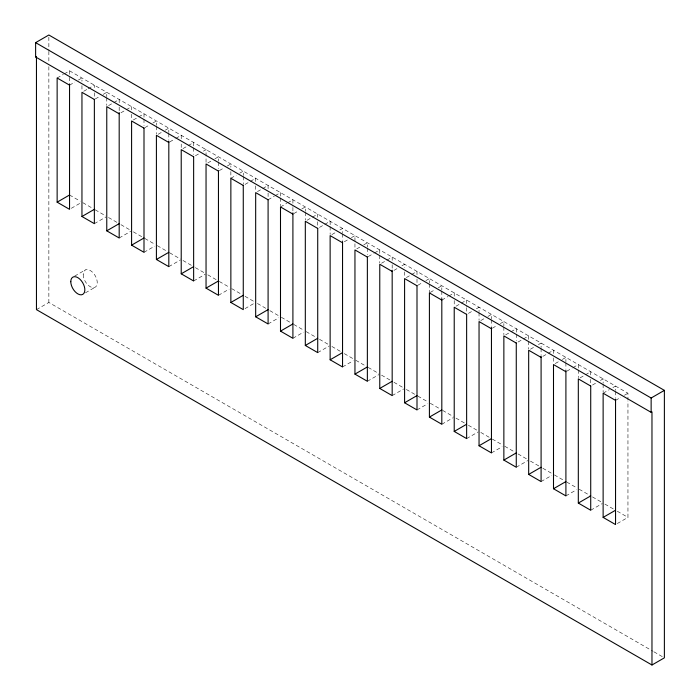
<?xml version="1.0" encoding="UTF-8"?>
<svg xmlns="http://www.w3.org/2000/svg" width="700" height="700" viewBox="0 0 700 700"><rect width="100%" height="100%" fill="white"/><g stroke="black" fill="none" stroke-linecap="round" stroke-linejoin="round"><path stroke-width="0.53" stroke-dasharray="3.5 2.62" d="M57.137 77.989L63.341 74.401M64.225 73.894L69.545 70.822L627.952 393.216L627.952 399.752M69.545 85.146L74.865 82.084M78.409 80.036L81.953 77.989L81.953 81.252M83.729 91.289L87.272 89.241M88.156 88.734L94.36 85.146L94.36 88.419M95.244 98.971L99.68 96.407M103.224 94.36L106.767 92.312L106.767 96.67M108.544 105.621L112.971 103.058M113.864 102.55L119.184 99.479L119.184 102.751M120.951 112.788L125.388 110.224M126.271 109.716L131.591 106.645L131.591 109.909M133.359 119.945L137.795 117.39M138.679 116.883L143.999 113.811L143.999 118.169M144.883 127.628L149.319 125.064M152.862 123.016L156.406 120.969L156.406 125.326M158.183 134.278L161.726 132.23M165.27 130.183L168.814 128.135L168.814 132.492M169.706 141.951L175.018 138.88M175.91 138.373L181.221 135.301L181.221 139.659M71.312 208.311L80.176 203.192M182.998 148.61L187.434 146.046M188.317 145.539L193.638 142.468L193.638 146.825M195.405 155.768L199.841 153.213M203.385 151.165L206.045 149.625L206.045 162.697M94.36 223.659L105.884 217.009M207.812 162.934L211.365 160.886M214.909 158.839L218.452 156.791L218.452 161.149M219.336 170.607L223.773 168.053M227.316 166.005L230.86 163.957L230.86 167.23M119.184 237.991L130.699 231.341M230.86 178.29L236.18 175.219M239.724 173.171L243.267 171.124L243.267 175.481M74.62 276.115L85.251 269.981M245.044 184.424L249.471 181.869M250.364 181.361L255.675 178.29L255.675 181.554M36.453 309.636L48.86 302.47L653.012 651.271M143.999 252.324L154.63 246.181M257.451 191.59L261.887 189.035M262.771 188.519L268.091 185.447L268.091 188.72M85.444 292.828L95.2 287.201M268.091 199.78L274.295 196.201M275.179 195.685L280.499 192.614L280.499 196.971M168.814 266.648L180.338 259.998M280.499 206.946L286.703 203.359M287.586 202.851L292.906 199.78L292.906 206.316M293.79 213.596L298.226 211.041M301.77 208.994L305.314 206.946L305.314 211.304M193.638 280.98L205.153 274.321M307.09 220.246L311.517 217.691M312.41 217.175L317.721 214.104L317.721 217.376M319.498 227.412L323.925 224.858M324.817 224.341L330.137 221.27L330.137 225.627M218.452 295.304L229.093 289.161M331.905 234.579L336.341 232.015M339.885 229.976L342.545 228.436L342.545 232.794M344.312 241.745L347.865 239.697M351.409 237.65L354.953 235.602L354.953 248.675M245.044 308.613L254.791 302.977M356.729 248.902L360.273 246.855M363.816 244.816L367.36 242.769L367.36 247.126M368.244 256.585L373.564 253.514M374.447 252.998L379.767 249.926L379.767 254.284M268.091 323.96L278.723 317.817M381.544 263.235L385.971 260.68M386.864 260.164L392.175 257.092L392.175 260.365M393.951 270.401L398.387 267.838M401.931 265.79L404.591 264.259L404.591 267.523M292.906 338.293L303.546 332.15M406.359 277.567L416.999 271.425L416.999 274.689M417.882 285.241L422.319 282.678M425.863 280.63L429.406 278.582L429.406 282.94M317.721 352.616L329.245 345.966M430.29 292.408L434.726 289.844M438.27 287.796L441.814 285.749L441.814 290.106M441.814 300.081L448.017 296.494M448.91 295.986L454.221 292.915L454.221 296.188M342.545 366.949L353.176 360.806M455.998 306.224L460.425 303.66M461.317 303.152L466.637 300.081L466.637 306.618M468.405 313.381L472.841 310.826M476.385 308.779L479.045 307.248L479.045 311.605M367.36 381.281L378.884 374.623M480.812 320.547L484.356 318.5M487.909 316.453L491.452 314.405L491.452 318.762M492.336 328.221L496.773 325.666M500.316 323.619L503.86 321.571L503.86 325.929M392.175 395.605L403.699 388.955M505.636 334.88L510.064 332.316M510.948 331.809L516.267 328.738L516.267 333.095M518.044 342.046L522.471 339.483M523.364 338.975L528.675 335.904L528.675 340.261M416.999 409.938L427.63 403.795M530.451 349.204L534.887 346.649M538.431 344.601L541.091 343.061L541.091 347.419M542.859 356.37L553.499 350.227L553.499 353.5M441.814 424.261L453.338 417.611M555.266 363.536L558.819 361.489M562.363 359.441L565.906 357.394L565.906 361.751M566.79 371.21L572.11 368.139M572.994 367.631L578.314 364.56L578.314 368.918M466.637 438.594L478.153 431.935M580.09 377.86L584.517 375.305M585.41 374.797L590.721 371.726L590.721 374.99M592.497 385.026L596.925 382.471M600.477 380.424L603.129 378.884L603.129 383.241M491.452 452.918L502.084 446.775M603.129 393.216L609.341 389.637M612.885 387.59L615.545 386.05L615.545 390.408M615.545 400.382L620.856 397.311M624.409 395.264L627.952 393.216M516.267 467.25L527.791 460.6M541.091 481.574L551.722 475.44M565.906 495.906L576.546 489.764M590.721 510.239L602.245 503.58M617.312 523.539L627.952 517.396L627.952 400.838M69.545 195.002L80.176 201.145M82.836 202.685L92.593 208.311M95.244 209.843L105.884 215.985M108.544 217.525L119.184 223.659M120.951 224.682L130.699 230.318M133.359 231.849L143.999 237.991M144.883 238.499L154.63 244.134M157.29 245.665L167.046 251.3M169.706 252.831L180.338 258.974M182.998 260.505L193.638 266.648M195.405 267.671L205.153 273.297M207.812 274.838L218.452 280.98M219.336 281.488L229.093 287.114M231.744 288.654L241.5 294.28M245.044 296.328L254.791 301.954M257.451 303.494L268.091 309.636M269.859 310.66L278.723 315.779M281.382 317.31L291.13 322.936M293.79 324.476L303.546 330.102M306.206 331.642L315.954 337.269M319.498 339.316L329.245 344.942M331.905 346.483L342.545 352.616M344.312 353.64L353.176 358.759M355.836 360.299L365.584 365.925M368.244 367.456L378.884 373.599M381.544 375.139L392.175 381.281M393.951 382.296L403.699 387.931M406.359 389.463L416.999 395.605M417.882 396.121L427.63 401.748M430.29 403.279L440.046 408.914M442.697 410.445L453.338 416.588M455.998 418.119L466.637 424.261M468.405 425.285L478.153 430.911M480.812 432.451L491.452 438.594M492.336 439.101L502.084 444.736M504.744 446.267L514.5 451.894M518.044 453.941L527.791 459.576M530.451 461.108L541.091 467.25M542.859 468.274L551.722 473.392M554.383 474.924L564.13 480.55M566.79 482.09L576.546 487.716M579.197 489.256L590.721 495.906M592.497 496.93L602.245 502.556M604.905 504.096L615.545 510.239M617.312 511.254L627.952 517.396M653.957 651.822L663.434 657.291M615.545 391.501L615.545 398.037M603.129 384.335L603.129 391.956M590.721 379.348L590.721 383.705M578.314 370.002L578.314 377.632M565.906 362.845L565.906 369.373M553.499 357.858L553.499 363.3M541.091 348.512L541.091 355.049M528.675 341.346L528.675 348.976M516.267 334.18L516.267 340.716M503.86 327.023L503.86 334.644M491.452 319.856L491.452 326.392M479.045 312.69L479.045 320.32M466.637 307.703L466.637 313.154M454.221 300.545L454.221 305.988M441.814 291.2L441.814 298.821M429.406 284.034L429.406 292.749M416.999 279.046L416.999 283.404M404.591 271.88L404.591 277.331M392.175 264.723L392.175 269.08M379.767 255.377L379.767 262.999M367.36 248.211L367.36 254.748M342.545 233.888L342.545 240.415M330.137 226.721L330.137 234.343M317.721 221.734L317.721 226.091M305.314 212.389L305.314 220.019M292.906 207.401L292.906 211.759M280.499 198.065L280.499 205.686M268.091 193.077L268.091 198.52M255.675 185.911L255.675 191.362M243.267 176.566L243.267 184.196M230.86 171.588L230.86 178.115M218.452 162.242L218.452 168.779M193.638 147.91L193.638 154.446M181.221 144.016L181.221 148.374M168.814 133.586L168.814 140.123M156.406 126.42L156.406 134.041M143.999 119.254L143.999 125.79M131.591 114.266L131.591 119.718M119.184 107.109L119.184 111.457M106.767 97.764L106.767 105.385M94.36 92.776L94.36 97.134M81.953 85.61L81.953 91.061M69.545 70.822L69.545 76.265M69.545 77.359L69.545 82.801M48.86 37.188L48.86 50.286M48.86 51.38L48.86 62.291M48.86 66.657L48.86 302.47M83.195 274.531A9.949 5.74 60 0 0 93.739 287.648A9.949 5.74 60 0 0 93.739 273.586A9.949 5.74 60 0 0 83.195 274.531"/><path stroke-width="1.05" d="M651.971 665L651.971 411.854L651.14 412.335L35.621 56.971L35.621 42.639L48.86 35L664.379 390.364L664.379 657.834L651.971 665L36.453 309.636L36.453 57.584M35.621 56.971L36.453 56.49M69.545 85.146L57.137 77.989L57.137 202.169L69.545 195.002M94.36 99.479L81.953 92.312L81.953 216.501L94.36 209.335M119.184 113.811L106.767 106.645L106.767 230.825L119.184 223.659M143.999 128.135L131.591 120.969L131.591 245.157L143.999 237.991M168.814 142.468L156.406 135.301L156.406 259.481L168.814 252.324M193.638 156.791L181.221 149.625L181.221 273.814L193.638 266.648M218.452 171.124L206.045 163.957L206.045 288.137L218.452 280.98M243.267 185.447L230.86 178.29L230.86 302.47L243.267 295.304M268.091 199.78L255.675 192.614L255.675 316.803L268.091 309.636M292.906 214.104L280.499 206.946L280.499 331.126L292.906 323.96M317.721 228.436L305.314 221.27L305.314 345.459L317.721 338.293M342.545 242.769L330.137 235.602L330.137 359.783L342.545 352.616M367.36 257.092L354.953 249.926L354.953 374.115L367.36 366.949M392.175 271.425L379.767 264.259L379.767 388.439L392.175 381.281M416.999 285.749L404.591 278.582L404.591 402.771L416.999 395.605M441.814 300.081L429.406 292.915L429.406 417.095L441.814 409.938M466.637 314.405L454.221 307.248L454.221 431.428L466.637 424.261M491.452 328.738L479.045 321.571L479.045 445.76L491.452 438.594M516.267 343.061L503.86 335.904L503.86 460.084L516.267 452.918M35.621 42.639L651.14 398.011L664.379 390.364M541.091 357.394L528.675 350.227L528.675 474.416L541.091 467.25M565.906 371.726L553.499 364.56L553.499 488.74L565.906 481.574M590.721 386.05L578.314 378.884L578.314 503.073L590.721 495.906M615.545 400.382L603.129 393.216L603.129 517.396L615.545 510.239M57.137 202.169L69.545 209.335L69.545 83.895M81.953 216.501L94.36 223.659L94.36 99.312M106.767 230.825L119.184 237.991L119.184 112.551M131.591 245.157L143.999 252.324L143.999 127.969M156.406 259.481L168.814 266.648L168.814 141.207M181.221 273.814L193.638 280.98L193.638 156.625M206.045 288.137L218.452 295.304L218.452 170.957M230.86 302.47L243.267 309.636L243.267 185.281M255.675 316.803L268.091 323.96L268.091 199.614M280.499 331.126L292.906 338.293L292.906 212.852M305.314 345.459L317.721 352.616L317.721 228.27M330.137 359.783L342.545 366.949L342.545 241.509M354.953 374.115L367.36 381.281L367.36 256.926M379.767 388.439L392.175 395.605L392.175 270.165M404.591 402.771L416.999 409.938L416.999 285.582M429.406 417.095L441.814 424.261L441.814 298.821M454.221 431.428L466.637 438.594L466.637 314.239M479.045 445.76L491.452 452.918L491.452 327.477M503.86 460.084L516.267 467.25L516.267 342.895M528.675 474.416L541.091 481.574L541.091 356.134M553.499 488.74L565.906 495.906L565.906 370.466M578.314 503.073L590.721 510.239L590.721 385.884M603.129 517.396L615.545 524.562L615.545 399.123M651.14 398.011L651.14 412.335M70.788 281.697A9.949 5.74 60 0 0 81.331 294.814A9.949 5.74 60 0 0 81.331 280.752A9.949 5.74 60 0 0 70.788 281.697"/></g></svg>
